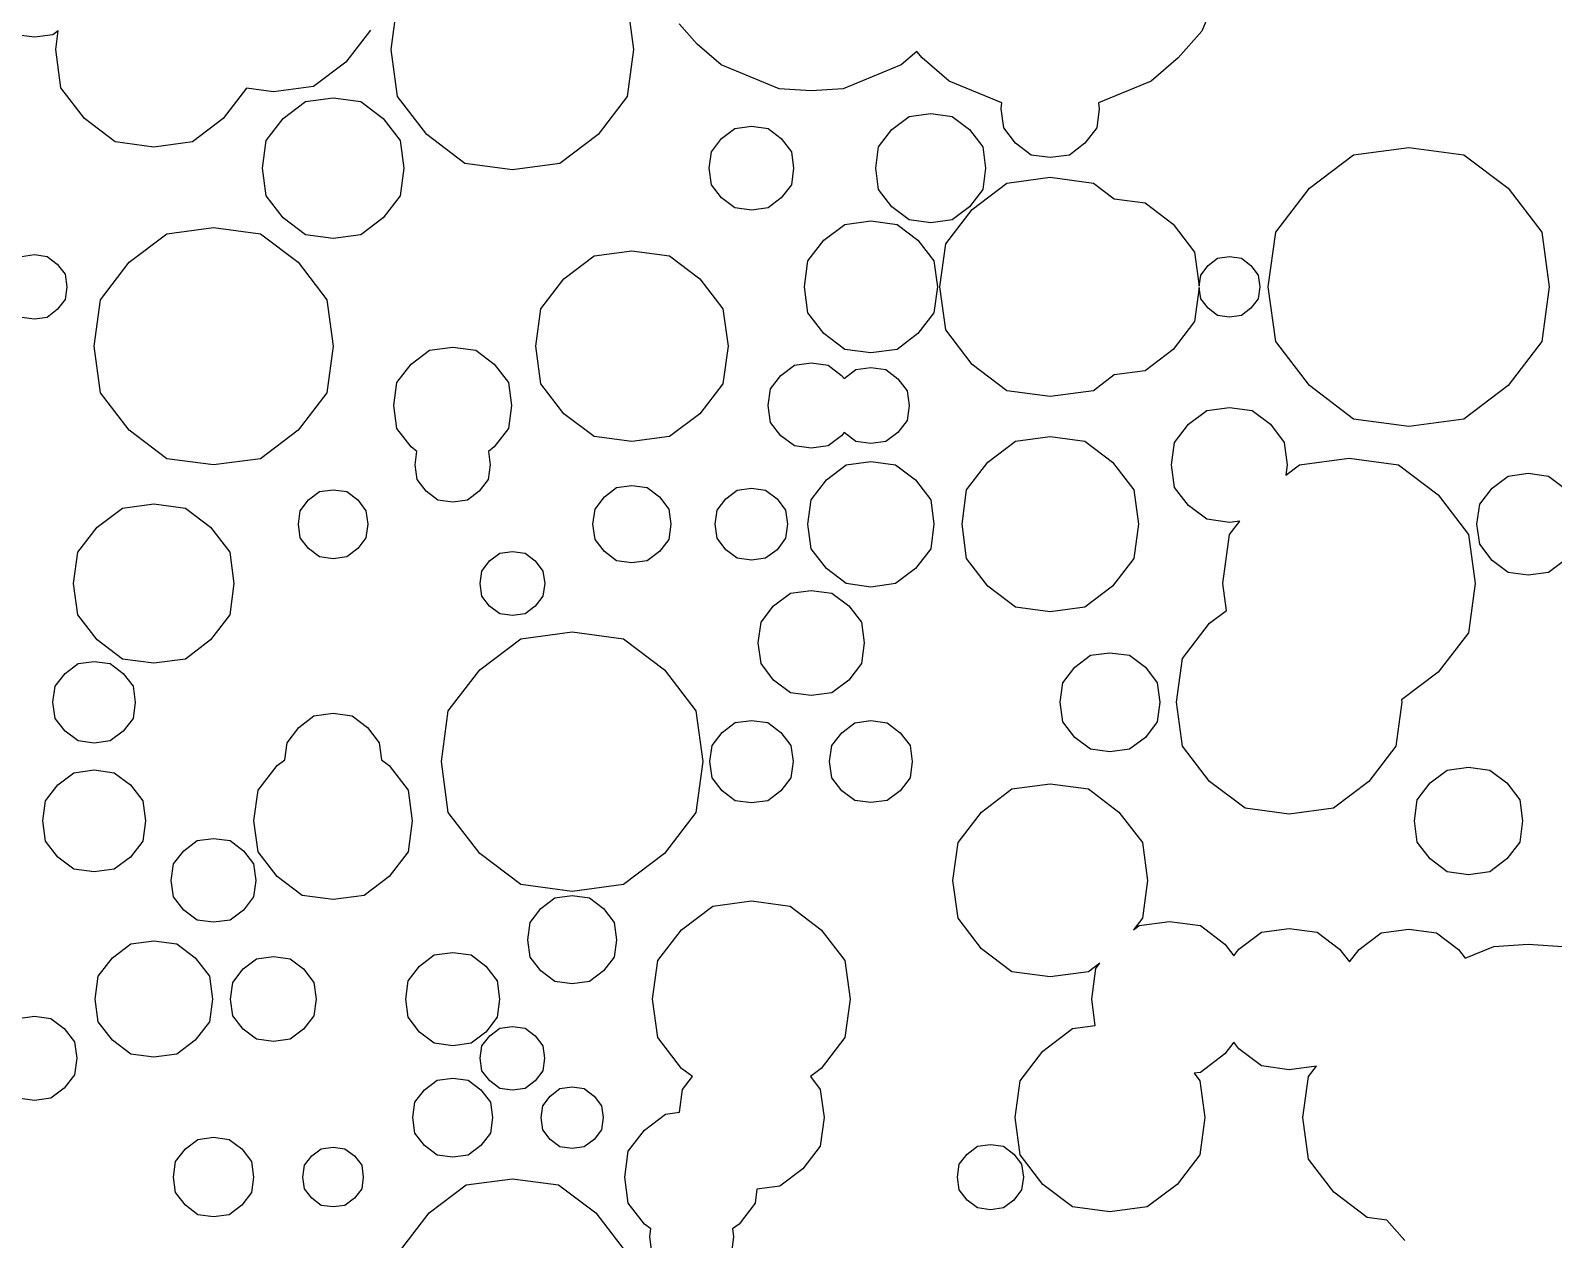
# Model space of a CAD drawing. Extents: x 58 to 158, y 90 to 190.
# Drawn here: x 81.25 to 101, y 126.07 to 141.76 of the extents above; entities that cross this region are included whole.
import ezdxf

# ---------------------------------------------------------------- set-up
doc = ezdxf.new("R2010")
doc.units = 0
doc.layers.get('0').update_dxf_attribs({"linetype": 'CONTINUOUS'})

msp = doc.modelspace()

# ---------------------------------------------------------------- linework, layer by layer
at = {"color": 30}
for p, q in [((96.7906, 142.59), (96.4406, 141.749)), ((89.8962, 141.58), (89.6648, 141.843)), ((96.4406, 141.749), (96.1348, 141.402)), ((90.2077, 141.31), (89.8962, 141.58)), ((92.7435, 141.485), (92.5421, 141.31)), ((92.8165, 141.402), (92.7435, 141.485)), ((90.9616, 141), (90.2077, 141.31)), ((92.5421, 141.31), (91.7885, 141)), ((93.1651, 141.097), (92.8165, 141.402)), ((96.1348, 141.402), (95.7848, 141.097)), ((93.8498, 140.816), (93.1651, 141.097)), ((95.7848, 141.097), (95.1011, 140.816)), ((91.3751, 140.972), (90.9616, 141)), ((91.7885, 141), (91.3751, 140.972)), ((93.8389, 140.74), (93.8498, 140.816)), ((93.872, 140.492), (93.8389, 140.74)), ((95.1107, 140.74), (95.0778, 140.492)), ((95.1011, 140.816), (95.1107, 140.74)), ((94.0248, 140.294), (93.872, 140.492)), ((95.0778, 140.492), (94.9247, 140.294)), ((94.2262, 140.141), (94.0248, 140.294)), ((94.9247, 140.294), (94.7251, 140.141)), ((94.4757, 140.108), (94.2262, 140.141)), ((94.7251, 140.141), (94.4757, 140.108)), ((90.2684, 135.68), (90.4159, 135.792)), ((90.4159, 135.792), (90.6004, 135.817)), ((90.6004, 135.817), (90.7838, 135.792)), ((90.7838, 135.792), (90.9327, 135.68)), ((90.1305, 135.35), (90.1555, 135.533)), ((90.1555, 135.533), (90.2684, 135.68)), ((90.9327, 135.68), (91.0442, 135.533)), ((91.0442, 135.533), (91.0689, 135.35)), ((90.1555, 135.168), (90.1305, 135.35)), ((91.0689, 135.35), (91.0442, 135.168)), ((90.2684, 135.02), (90.1555, 135.168)), ((91.0442, 135.168), (90.9327, 135.02)), ((90.4159, 134.909), (90.2684, 135.02)), ((90.9327, 135.02), (90.7838, 134.909)), ((90.6004, 134.884), (90.4159, 134.909)), ((90.7838, 134.909), (90.6004, 134.884)), ((84.7288, 132.713), (84.927, 132.865)), ((84.927, 132.865), (85.175, 132.898)), ((85.175, 132.898), (85.4234, 132.865)), ((85.4234, 132.865), (85.6216, 132.713)), ((84.5771, 132.516), (84.7288, 132.713)), ((85.6216, 132.713), (85.7733, 132.516)), ((84.5467, 132.294), (84.5771, 132.516)), ((85.7733, 132.516), (85.8037, 132.294)), ((84.2038, 131.9), (84.4504, 132.221)), ((84.4504, 132.221), (84.5467, 132.294)), ((85.8037, 132.294), (85.9, 132.221)), ((85.9, 132.221), (86.1466, 131.9)), ((84.1484, 131.501), (84.2038, 131.9)), ((86.1466, 131.9), (86.2005, 131.501)), ((84.2038, 131.1), (84.1484, 131.501)), ((86.2005, 131.501), (86.1466, 131.1)), ((84.4504, 130.78), (84.2038, 131.1)), ((86.1466, 131.1), (85.9, 130.78)), ((84.7729, 130.535), (84.4504, 130.78)), ((85.9, 130.78), (85.5775, 130.535)), ((85.175, 130.481), (84.7729, 130.535)), ((85.5775, 130.535), (85.175, 130.481)), ((89.6938, 130.09), (90.0977, 130.395)), ((90.0977, 130.395), (90.6004, 130.463)), ((90.6004, 130.463), (91.102, 130.395)), ((91.102, 130.395), (91.506, 130.09)), ((89.3865, 129.69), (89.6938, 130.09)), ((91.506, 130.09), (91.8132, 129.69)), ((84.008, 129.58), (84.1816, 129.712)), ((84.1816, 129.712), (84.4007, 129.742)), ((84.4007, 129.742), (84.6183, 129.712)), ((84.6183, 129.712), (84.7919, 129.58)), ((89.3191, 129.19), (89.3865, 129.69)), ((91.8132, 129.69), (91.8806, 129.19)), ((83.8454, 129.19), (83.8743, 129.406)), ((83.8743, 129.406), (84.008, 129.58)), ((84.7919, 129.58), (84.9256, 129.406)), ((84.9256, 129.406), (84.9545, 129.19)), ((83.8743, 128.973), (83.8454, 129.19)), ((84.9545, 129.19), (84.9256, 128.973)), ((89.3865, 128.691), (89.3191, 129.19)), ((91.8806, 129.19), (91.8132, 128.691)), ((84.008, 128.8), (83.8743, 128.973)), ((84.1816, 128.668), (84.008, 128.8)), ((84.7919, 128.8), (84.6183, 128.668)), ((84.9256, 128.973), (84.7919, 128.8)), ((84.4007, 128.639), (84.1816, 128.668)), ((84.6183, 128.668), (84.4007, 128.639)), ((89.6938, 128.29), (89.3865, 128.691)), ((91.8132, 128.691), (91.506, 128.29)), ((89.8356, 128.184), (89.6938, 128.29)), ((91.506, 128.29), (91.3652, 128.184)), ((89.6676, 127.721), (89.7075, 128.017)), ((89.7075, 128.017), (89.8356, 128.184)), ((91.3652, 128.184), (91.4936, 128.017)), ((91.4936, 128.017), (91.543, 127.651)), ((89.2115, 127.489), (89.4842, 127.697)), ((89.4842, 127.697), (89.6676, 127.721)), ((91.543, 127.651), (91.4936, 127.283)), ((89.0034, 127.218), (89.2115, 127.489)), ((88.9579, 126.88), (89.0034, 127.218)), ((91.4936, 127.283), (91.2661, 126.988)), ((89.0034, 126.542), (88.9579, 126.88)), ((91.2661, 126.988), (90.9697, 126.763)), ((90.672, 126.723), (90.6473, 126.542)), ((90.9697, 126.763), (90.672, 126.723)), ((89.2115, 126.271), (89.0034, 126.542)), ((90.6473, 126.542), (90.4392, 126.271)), ((89.2955, 126.208), (89.2115, 126.271)), ((90.4392, 126.271), (90.3552, 126.208)), ((89.2817, 126.11), (89.2955, 126.208)), ((89.3106, 125.899), (89.2817, 126.11)), ((90.3676, 126.11), (90.34, 125.899)), ((90.3552, 126.208), (90.3676, 126.11))]:
    msp.add_line(p, q, dxfattribs=at)
at = {"color": 132}
for p, q in [((85.9289, 141.511), (86.0118, 142.123)), ((88.9882, 142.123), (89.0707, 141.511)), ((86.0118, 140.898), (85.9289, 141.511)), ((89.0707, 141.511), (88.9882, 140.898)), ((86.3893, 140.406), (86.0118, 140.898)), ((88.9882, 140.898), (88.6107, 140.406)), ((86.8839, 140.031), (86.3893, 140.406)), ((88.6107, 140.406), (88.1172, 140.031)), ((87.4998, 139.949), (86.8839, 140.031)), ((88.1172, 140.031), (87.4998, 139.949)), ((100.205, 135.817), (100.414, 135.976)), ((100.414, 135.976), (100.675, 136.011)), ((100.675, 136.011), (100.936, 135.976)), ((100.936, 135.976), (101.145, 135.817)), ((100.046, 135.61), (100.205, 135.817)), ((100.01, 135.35), (100.046, 135.61)), ((100.046, 135.091), (100.01, 135.35)), ((100.205, 134.882), (100.046, 135.091)), ((100.414, 134.724), (100.205, 134.882)), ((100.675, 134.689), (100.414, 134.724)), ((100.936, 134.724), (100.675, 134.689)), ((101.145, 134.882), (100.936, 134.724)), ((99.4033, 131.994), (99.6252, 132.161)), ((99.6252, 132.161), (99.8996, 132.198)), ((99.8996, 132.198), (100.175, 132.161)), ((100.175, 132.161), (100.397, 131.994)), ((99.2353, 131.773), (99.4033, 131.994)), ((100.397, 131.994), (100.565, 131.773)), ((99.1979, 131.501), (99.2353, 131.773)), ((100.565, 131.773), (100.602, 131.501)), ((99.2353, 131.226), (99.1979, 131.501)), ((100.602, 131.501), (100.565, 131.226)), ((99.4033, 131.007), (99.2353, 131.226)), ((100.565, 131.226), (100.397, 131.007)), ((99.6252, 130.839), (99.4033, 131.007)), ((100.397, 131.007), (100.175, 130.839)), ((99.8996, 130.802), (99.6252, 130.839)), ((100.175, 130.839), (99.8996, 130.802)), ((86.2362, 127.852), (86.3604, 128.013)), ((86.3604, 128.013), (86.523, 128.136)), ((86.523, 128.136), (86.7255, 128.163)), ((86.7255, 128.163), (86.928, 128.136)), ((86.928, 128.136), (87.0906, 128.013)), ((87.0906, 128.013), (87.2148, 127.852)), ((86.2087, 127.651), (86.2362, 127.852)), ((87.2148, 127.852), (87.2409, 127.651)), ((86.2362, 127.449), (86.2087, 127.651)), ((87.2409, 127.651), (87.2148, 127.449)), ((86.3604, 127.288), (86.2362, 127.449)), ((87.2148, 127.449), (87.0906, 127.288)), ((86.523, 127.164), (86.3604, 127.288)), ((87.0906, 127.288), (86.928, 127.164)), ((86.7255, 127.138), (86.523, 127.164)), ((86.928, 127.164), (86.7255, 127.138))]:
    msp.add_line(p, q, dxfattribs=at)
at = {"color": 142}
for p, q in [((81.3001, 141.669), (81.0588, 141.701)), ((81.5414, 141.701), (81.3001, 141.669)), ((81.6088, 141.752), (81.5414, 141.701)), ((81.577, 141.511), (81.6088, 141.752)), ((85.659, 141.762), (85.3391, 141.347)), ((81.6434, 141.013), (81.577, 141.511)), ((85.3391, 141.347), (84.9217, 141.03)), ((81.9492, 140.615), (81.6434, 141.013)), ((84.0507, 141.006), (83.7501, 140.615)), ((84.4007, 140.959), (84.0507, 141.006)), ((84.9217, 141.03), (84.4007, 140.959)), ((92.6454, 140.641), (92.9252, 140.678)), ((92.9252, 140.678), (93.2049, 140.641)), ((82.3503, 140.312), (81.9492, 140.615)), ((83.7501, 140.615), (83.3494, 140.312)), ((92.25, 140.249), (92.4207, 140.472)), ((92.4207, 140.472), (92.6454, 140.641)), ((93.2049, 140.641), (93.4297, 140.472)), ((93.4297, 140.472), (93.6004, 140.249)), ((82.8506, 140.244), (82.3503, 140.312)), ((83.3494, 140.312), (82.8506, 140.244)), ((92.2115, 139.97), (92.25, 140.249)), ((93.6004, 140.249), (93.6378, 139.97)), ((92.25, 139.692), (92.2115, 139.97)), ((93.6378, 139.97), (93.6004, 139.692)), ((92.4207, 139.469), (92.25, 139.692)), ((93.6004, 139.692), (93.4297, 139.469)), ((92.6454, 139.299), (92.4207, 139.469)), ((93.4297, 139.469), (93.2049, 139.299)), ((92.9252, 139.262), (92.6454, 139.299)), ((93.2049, 139.299), (92.9252, 139.262)), ((84.8568, 135.666), (84.9986, 135.774)), ((84.9986, 135.774), (85.175, 135.798)), ((85.175, 135.798), (85.3514, 135.774)), ((85.3514, 135.774), (85.4936, 135.666)), ((84.7245, 135.35), (84.7492, 135.526)), ((84.7492, 135.526), (84.8568, 135.666)), ((85.4936, 135.666), (85.6008, 135.526)), ((85.6008, 135.526), (85.6259, 135.35)), ((84.7492, 135.175), (84.7245, 135.35)), ((85.6259, 135.35), (85.6008, 135.175)), ((84.8568, 135.034), (84.7492, 135.175)), ((85.6008, 135.175), (85.4936, 135.034)), ((84.9986, 134.927), (84.8568, 135.034)), ((85.175, 134.903), (84.9986, 134.927)), ((85.3514, 134.927), (85.175, 134.903)), ((85.4936, 135.034), (85.3514, 134.927)), ((91.772, 132.646), (91.9399, 132.774)), ((91.9399, 132.774), (92.1508, 132.803)), ((92.1508, 132.803), (92.3604, 132.774)), ((92.3604, 132.774), (92.5283, 132.646)), ((91.6421, 132.479), (91.772, 132.646)), ((92.5283, 132.646), (92.6578, 132.479)), ((91.6146, 132.27), (91.6421, 132.479)), ((92.6578, 132.479), (92.6853, 132.27)), ((81.8141, 132.126), (82.0745, 132.162)), ((82.0745, 132.162), (82.3366, 132.126)), ((91.6421, 132.062), (91.6146, 132.27)), ((92.6853, 132.27), (92.6578, 132.062)), ((81.4447, 131.76), (81.6046, 131.968)), ((81.6046, 131.968), (81.8141, 132.126)), ((82.3366, 132.126), (82.5458, 131.968)), ((82.5458, 131.968), (82.7056, 131.76)), ((91.772, 131.893), (91.6421, 132.062)), ((92.6578, 132.062), (92.5283, 131.893)), ((81.4091, 131.501), (81.4447, 131.76)), ((82.7056, 131.76), (82.7416, 131.501)), ((91.9399, 131.765), (91.772, 131.893)), ((92.1508, 131.738), (91.9399, 131.765)), ((92.3604, 131.765), (92.1508, 131.738)), ((92.5283, 131.893), (92.3604, 131.765)), ((81.4447, 131.24), (81.4091, 131.501)), ((82.7416, 131.501), (82.7056, 131.24)), ((81.6046, 131.032), (81.4447, 131.24)), ((82.7056, 131.24), (82.5458, 131.032)), ((81.8141, 130.874), (81.6046, 131.032)), ((82.5458, 131.032), (82.3366, 130.874)), ((82.0745, 130.839), (81.8141, 130.874)), ((82.3366, 130.874), (82.0745, 130.839)), ((82.3129, 129.725), (82.5514, 129.905)), ((82.5514, 129.905), (82.8506, 129.945)), ((82.8506, 129.945), (83.148, 129.905)), ((83.148, 129.905), (83.3878, 129.725)), ((82.1298, 129.486), (82.3129, 129.725)), ((83.3878, 129.725), (83.5699, 129.486)), ((82.0896, 129.19), (82.1298, 129.486)), ((83.5699, 129.486), (83.6097, 129.19)), ((82.1298, 128.893), (82.0896, 129.19)), ((83.6097, 129.19), (83.5699, 128.893)), ((82.3129, 128.656), (82.1298, 128.893)), ((83.5699, 128.893), (83.3878, 128.656)), ((87.2063, 128.713), (87.3372, 128.812)), ((87.3372, 128.812), (87.4998, 128.834)), ((87.4998, 128.834), (87.6639, 128.812)), ((87.6639, 128.812), (87.7947, 128.713)), ((82.5514, 128.475), (82.3129, 128.656)), ((83.3878, 128.656), (83.148, 128.475)), ((87.1058, 128.582), (87.2063, 128.713)), ((87.7947, 128.713), (87.8939, 128.582)), ((82.8506, 128.434), (82.5514, 128.475)), ((83.148, 128.475), (82.8506, 128.434)), ((87.0839, 128.421), (87.1058, 128.582)), ((87.1058, 128.258), (87.0839, 128.421)), ((87.8939, 128.582), (87.9161, 128.421)), ((87.9161, 128.421), (87.8939, 128.258)), ((87.2063, 128.127), (87.1058, 128.258)), ((87.8939, 128.258), (87.7947, 128.127)), ((87.3372, 128.028), (87.2063, 128.127)), ((87.4998, 128.006), (87.3372, 128.028)), ((87.6639, 128.028), (87.4998, 128.006)), ((87.7947, 128.127), (87.6639, 128.028))]:
    msp.add_line(p, q, dxfattribs=at)
at = {"color": 242}
for p, q in [((84.8155, 140.833), (85.175, 140.881)), ((85.175, 140.881), (85.5349, 140.833)), ((84.5273, 140.614), (84.8155, 140.833)), ((85.5349, 140.833), (85.8227, 140.614)), ((84.3068, 140.327), (84.5273, 140.614)), ((85.8227, 140.614), (86.0432, 140.327)), ((84.2589, 139.97), (84.3068, 140.327)), ((86.0432, 140.327), (86.0915, 139.97)), ((84.3068, 139.613), (84.2589, 139.97)), ((86.0915, 139.97), (86.0432, 139.613)), ((84.5273, 139.326), (84.3068, 139.613)), ((86.0432, 139.613), (85.8227, 139.326)), ((84.8155, 139.107), (84.5273, 139.326)), ((85.8227, 139.326), (85.5349, 139.107)), ((85.175, 139.059), (84.8155, 139.107)), ((85.5349, 139.107), (85.175, 139.059)), ((93.9793, 131.918), (94.4757, 131.984)), ((94.4757, 131.984), (94.9702, 131.918)), ((93.5824, 131.616), (93.9793, 131.918)), ((94.9702, 131.918), (95.3671, 131.616)), ((93.2794, 131.222), (93.5824, 131.616)), ((95.3671, 131.616), (95.6702, 131.222)), ((93.2134, 130.73), (93.2794, 131.222)), ((95.6702, 131.222), (95.7379, 130.73)), ((93.2794, 130.238), (93.2134, 130.73)), ((95.7379, 130.73), (95.6702, 130.238)), ((93.5824, 129.843), (93.2794, 130.238)), ((95.6702, 130.238), (95.5559, 130.088)), ((95.6275, 130.143), (96.0244, 130.196)), ((96.0244, 130.196), (96.4226, 130.143)), ((95.5559, 130.088), (95.6275, 130.143)), ((96.4226, 130.143), (96.7412, 129.901)), ((96.9229, 129.839), (97.2136, 130.058)), ((97.2136, 130.058), (97.5748, 130.106)), ((97.5748, 130.106), (97.9371, 130.058)), ((97.9371, 130.058), (98.2278, 129.839)), ((98.48, 129.832), (98.7668, 130.05)), ((98.7668, 130.05), (99.1249, 130.098)), ((99.1249, 130.098), (99.4833, 130.05)), ((99.4833, 130.05), (99.7712, 129.832)), ((93.9793, 129.542), (93.5824, 129.843)), ((96.7412, 129.901), (96.8569, 129.752)), ((96.8569, 129.752), (96.9229, 129.839)), ((98.2278, 129.839), (98.3562, 129.671)), ((98.3562, 129.671), (98.48, 129.832)), ((99.7712, 129.832), (99.8569, 129.719)), ((99.8569, 129.719), (100.227, 129.872)), ((100.227, 129.872), (100.675, 129.901)), ((100.675, 129.901), (101.123, 129.872)), ((95.1205, 129.657), (94.9702, 129.542)), ((95.0129, 129.19), (95.0655, 129.585)), ((95.0655, 129.585), (95.1205, 129.657)), ((94.4757, 129.476), (93.9793, 129.542)), ((94.9702, 129.542), (94.4757, 129.476)), ((95.0584, 128.848), (95.0129, 129.19)), ((94.379, 128.514), (94.7663, 128.809)), ((94.7663, 128.809), (95.0584, 128.848)), ((96.8569, 128.629), (96.7412, 128.478)), ((96.9229, 128.542), (96.8569, 128.629)), ((94.0841, 128.13), (94.379, 128.514)), ((96.7412, 128.478), (96.4226, 128.238)), ((97.2136, 128.322), (96.9229, 128.542)), ((96.4226, 128.238), (96.3429, 128.227)), ((96.3429, 128.227), (96.4159, 128.13)), ((97.5748, 128.273), (97.2136, 128.322)), ((97.9276, 128.32), (97.5748, 128.273)), ((97.8242, 128.185), (97.9276, 128.32)), ((94.0195, 127.651), (94.0841, 128.13)), ((96.4159, 128.13), (96.4819, 127.651)), ((97.7512, 127.651), (97.8242, 128.185)), ((94.0841, 127.169), (94.0195, 127.651)), ((96.4819, 127.651), (96.4159, 127.169)), ((97.8242, 127.114), (97.7512, 127.651)), ((93.3979, 127.179), (93.533, 127.281)), ((93.533, 127.281), (93.6995, 127.304)), ((93.6995, 127.304), (93.8678, 127.281)), ((93.8678, 127.281), (94.0015, 127.179)), ((93.2737, 126.88), (93.296, 127.047)), ((93.296, 127.047), (93.3979, 127.179)), ((94.0015, 127.179), (94.1049, 127.047)), ((94.379, 126.785), (94.0841, 127.169)), ((94.1049, 127.047), (94.1268, 126.88)), ((96.4159, 127.169), (96.121, 126.785)), ((98.1534, 126.684), (97.8242, 127.114)), ((86.9005, 126.778), (87.4998, 126.858)), ((87.4998, 126.858), (88.0992, 126.778)), ((93.296, 126.714), (93.2737, 126.88)), ((94.1268, 126.88), (94.1049, 126.714)), ((86.4196, 126.414), (86.9005, 126.778)), ((88.0992, 126.778), (88.5804, 126.414)), ((93.3979, 126.581), (93.296, 126.714)), ((94.1049, 126.714), (94.0015, 126.581)), ((94.7663, 126.492), (94.379, 126.785)), ((96.121, 126.785), (95.7337, 126.492)), ((98.5862, 126.357), (98.1534, 126.684)), ((93.533, 126.479), (93.3979, 126.581)), ((93.6995, 126.456), (93.533, 126.479)), ((93.8678, 126.479), (93.6995, 126.456)), ((94.0015, 126.581), (93.8678, 126.479)), ((95.25, 126.427), (94.7663, 126.492)), ((95.7337, 126.492), (95.25, 126.427)), ((86.0531, 125.936), (86.4196, 126.414)), ((88.5804, 126.414), (88.9483, 125.936)), ((98.8399, 126.323), (98.5862, 126.357)), ((99.0727, 126.059), (98.8399, 126.323))]:
    msp.add_line(p, q, dxfattribs=at)
at = {"color": 183}
for p, q in [((90.2134, 140.354), (90.3855, 140.486)), ((90.3855, 140.486), (90.6004, 140.515)), ((90.6004, 140.515), (90.8156, 140.486)), ((90.8156, 140.486), (90.9877, 140.354)), ((90.0811, 140.184), (90.2134, 140.354)), ((90.9877, 140.354), (91.1186, 140.184)), ((90.0522, 139.97), (90.0811, 140.184)), ((91.1186, 140.184), (91.1475, 139.97)), ((90.0811, 139.756), (90.0522, 139.97)), ((91.1475, 139.97), (91.1186, 139.756)), ((90.2134, 139.586), (90.0811, 139.756)), ((91.1186, 139.756), (90.9877, 139.586)), ((90.3855, 139.455), (90.2134, 139.586)), ((90.9877, 139.586), (90.8156, 139.455)), ((90.6004, 139.426), (90.3855, 139.455)), ((90.8156, 139.455), (90.6004, 139.426)), ((91.8118, 139.241), (92.1508, 139.287)), ((92.1508, 139.287), (92.4885, 139.241)), ((91.5402, 139.036), (91.8118, 139.241)), ((92.4885, 139.241), (92.7597, 139.036)), ((91.3335, 138.766), (91.5402, 139.036)), ((92.7597, 139.036), (92.9665, 138.766)), ((91.2883, 138.429), (91.3335, 138.766)), ((92.9665, 138.766), (93.012, 138.429)), ((91.3335, 138.095), (91.2883, 138.429)), ((93.012, 138.429), (92.9665, 138.095)), ((91.5402, 137.825), (91.3335, 138.095)), ((92.9665, 138.095), (92.7597, 137.825)), ((91.8118, 137.619), (91.5402, 137.825)), ((92.7597, 137.825), (92.4885, 137.619)), ((92.1508, 137.574), (91.8118, 137.619)), ((92.4885, 137.619), (92.1508, 137.574)), ((88.5719, 135.547), (88.6933, 135.705)), ((88.6933, 135.705), (88.8517, 135.825)), ((88.8517, 135.825), (89.0503, 135.853)), ((89.0503, 135.853), (89.2485, 135.825)), ((89.2485, 135.825), (89.4073, 135.705)), ((89.4073, 135.705), (89.5283, 135.547)), ((88.5444, 135.35), (88.5719, 135.547)), ((89.5283, 135.547), (89.5558, 135.35)), ((88.5719, 135.152), (88.5444, 135.35)), ((89.5558, 135.35), (89.5283, 135.152)), ((88.6933, 134.995), (88.5719, 135.152)), ((89.5283, 135.152), (89.4073, 134.995)), ((88.8517, 134.874), (88.6933, 134.995)), ((89.4073, 134.995), (89.2485, 134.874)), ((89.0503, 134.848), (88.8517, 134.874)), ((89.2485, 134.874), (89.0503, 134.848))]:
    msp.add_line(p, q, dxfattribs=at)
at = {"color": 213}
for p, q in [((97.8366, 139.71), (98.4098, 140.145)), ((98.4098, 140.145), (99.1249, 140.24)), ((99.1249, 140.24), (99.8403, 140.145)), ((99.8403, 140.145), (100.414, 139.71)), ((97.3998, 139.14), (97.8366, 139.71)), ((100.414, 139.71), (100.85, 139.14)), ((97.3032, 138.429), (97.3998, 139.14)), ((100.85, 139.14), (100.947, 138.429)), ((88.561, 138.833), (89.0503, 138.899)), ((89.0503, 138.899), (89.5396, 138.833)), ((81.1347, 138.826), (81.3001, 138.848)), ((81.3001, 138.848), (81.4656, 138.826)), ((81.4656, 138.826), (81.5979, 138.726)), ((81.5979, 138.726), (81.6984, 138.595)), ((88.1683, 138.535), (88.561, 138.833)), ((89.5396, 138.833), (89.9322, 138.535)), ((81.6984, 138.595), (81.7203, 138.429)), ((87.8692, 138.146), (88.1683, 138.535)), ((89.9322, 138.535), (90.231, 138.146)), ((81.7203, 138.429), (81.6984, 138.266)), ((97.3998, 137.72), (97.3032, 138.429)), ((100.947, 138.429), (100.85, 137.72)), ((81.5979, 138.135), (81.4656, 138.034)), ((81.6984, 138.266), (81.5979, 138.135)), ((87.8032, 137.661), (87.8692, 138.146)), ((90.231, 138.146), (90.2974, 137.661)), ((81.3001, 138.012), (81.1347, 138.034)), ((81.4656, 138.034), (81.3001, 138.012)), ((97.8366, 137.15), (97.3998, 137.72)), ((100.85, 137.72), (100.414, 137.15)), ((87.8692, 137.174), (87.8032, 137.661)), ((90.2974, 137.661), (90.231, 137.174)), ((88.1683, 136.784), (87.8692, 137.174)), ((90.231, 137.174), (89.9322, 136.784)), ((98.4098, 136.715), (97.8366, 137.15)), ((100.414, 137.15), (99.8403, 136.715)), ((88.561, 136.487), (88.1683, 136.784)), ((89.9322, 136.784), (89.5396, 136.487)), ((99.1249, 136.62), (98.4098, 136.715)), ((99.8403, 136.715), (99.1249, 136.62)), ((89.0503, 136.422), (88.561, 136.487)), ((89.5396, 136.487), (89.0503, 136.422)), ((81.6984, 133.415), (81.8667, 133.542)), ((81.8667, 133.542), (82.0745, 133.57)), ((82.0745, 133.57), (82.284, 133.542)), ((82.284, 133.542), (82.4523, 133.415)), ((81.5703, 133.248), (81.6984, 133.415)), ((82.4523, 133.415), (82.5803, 133.248)), ((81.5414, 133.04), (81.5703, 133.248)), ((82.5803, 133.248), (82.6079, 133.04)), ((81.5703, 132.832), (81.5414, 133.04)), ((82.6079, 133.04), (82.5803, 132.832)), ((81.6984, 132.665), (81.5703, 132.832)), ((82.5803, 132.832), (82.4523, 132.665)), ((81.8667, 132.538), (81.6984, 132.665)), ((82.4523, 132.665), (82.284, 132.538)), ((82.0745, 132.511), (81.8667, 132.538)), ((82.284, 132.538), (82.0745, 132.511))]:
    msp.add_line(p, q, dxfattribs=at)
at = {"color": 102}
for p, q in [((93.9133, 139.777), (94.4757, 139.853)), ((94.4757, 139.853), (95.0366, 139.777)), ((93.4628, 139.435), (93.9133, 139.777)), ((95.0366, 139.777), (95.3064, 139.573)), ((95.3064, 139.573), (95.7047, 139.519)), ((95.7047, 139.519), (96.0684, 139.244)), ((93.1196, 138.987), (93.4628, 139.435)), ((96.0684, 139.244), (96.3468, 138.882)), ((93.0437, 138.429), (93.1196, 138.987)), ((96.3468, 138.882), (96.4075, 138.438)), ((96.4269, 138.584), (96.5218, 138.707)), ((96.5218, 138.707), (96.6459, 138.801)), ((96.6459, 138.801), (96.8005, 138.822)), ((96.8005, 138.822), (96.9546, 138.801)), ((96.9546, 138.801), (97.0788, 138.707)), ((97.0788, 138.707), (97.1737, 138.584)), ((96.4075, 138.438), (96.4269, 138.584)), ((97.1737, 138.584), (97.1945, 138.429)), ((93.1196, 137.871), (93.0437, 138.429)), ((96.4075, 138.423), (96.3468, 137.979)), ((96.4269, 138.277), (96.4075, 138.423)), ((96.5218, 138.154), (96.4269, 138.277)), ((97.1737, 138.277), (97.0788, 138.154)), ((97.1945, 138.429), (97.1737, 138.277)), ((96.6459, 138.059), (96.5218, 138.154)), ((97.0788, 138.154), (96.9546, 138.059)), ((96.3468, 137.979), (96.0684, 137.616)), ((96.8005, 138.038), (96.6459, 138.059)), ((96.9546, 138.059), (96.8005, 138.038)), ((93.4628, 137.425), (93.1196, 137.871)), ((96.0684, 137.616), (95.7047, 137.341)), ((90.9807, 137.282), (91.1571, 137.414)), ((91.1571, 137.414), (91.3751, 137.443)), ((91.3751, 137.443), (91.5942, 137.414)), ((91.5942, 137.414), (91.7691, 137.282)), ((91.8009, 137.24), (91.9551, 137.357)), ((91.9551, 137.357), (92.1508, 137.384)), ((92.1508, 137.384), (92.3452, 137.357)), ((92.3452, 137.357), (92.5008, 137.239)), ((93.9133, 137.083), (93.4628, 137.425)), ((95.3064, 137.287), (95.0366, 137.083)), ((95.7047, 137.341), (95.3064, 137.287)), ((90.8184, 136.89), (90.8473, 137.106)), ((90.8473, 137.106), (90.9807, 137.282)), ((91.7691, 137.282), (91.8009, 137.24)), ((92.5008, 137.239), (92.6207, 137.083)), ((90.8473, 136.672), (90.8184, 136.89)), ((92.6207, 137.083), (92.6469, 136.89)), ((92.6469, 136.89), (92.6207, 136.696)), ((94.4757, 137.007), (93.9133, 137.083)), ((95.0366, 137.083), (94.4757, 137.007)), ((92.6207, 136.696), (92.5008, 136.542)), ((96.2699, 136.648), (96.5055, 136.827)), ((96.5055, 136.827), (96.8005, 136.865)), ((96.8005, 136.865), (97.095, 136.827)), ((97.095, 136.827), (97.3307, 136.648)), ((90.9807, 136.499), (90.8473, 136.672)), ((91.1571, 136.367), (90.9807, 136.499)), ((91.7691, 136.499), (91.5942, 136.367)), ((91.8009, 136.54), (91.7691, 136.499)), ((91.9551, 136.423), (91.8009, 136.54)), ((92.5008, 136.542), (92.3452, 136.423)), ((96.0893, 136.412), (96.2699, 136.648)), ((97.3307, 136.648), (97.5113, 136.412)), ((91.3751, 136.338), (91.1571, 136.367)), ((91.5942, 136.367), (91.3751, 136.338)), ((92.1508, 136.397), (91.9551, 136.423)), ((92.3452, 136.423), (92.1508, 136.397)), ((96.0494, 136.12), (96.0893, 136.412)), ((97.5113, 136.412), (97.5501, 136.12)), ((96.0893, 135.828), (96.0494, 136.12)), ((97.5321, 135.988), (97.7085, 136.121)), ((97.5501, 136.12), (97.5321, 135.988)), ((97.7085, 136.121), (98.3506, 136.207)), ((98.3506, 136.207), (98.9926, 136.121)), ((98.9926, 136.121), (99.508, 135.73)), ((96.2699, 135.593), (96.0893, 135.828)), ((99.508, 135.73), (99.901, 135.219)), ((96.5055, 135.414), (96.2699, 135.593)), ((96.8005, 135.374), (96.5055, 135.414)), ((96.799, 135.219), (96.9327, 135.392)), ((96.9327, 135.392), (96.8005, 135.374)), ((96.7133, 134.58), (96.799, 135.219)), ((99.901, 135.219), (99.9878, 134.58)), ((87.2035, 134.874), (87.3358, 134.975)), ((87.3358, 134.975), (87.4998, 134.995)), ((87.4998, 134.995), (87.6639, 134.975)), ((87.6639, 134.975), (87.7962, 134.874)), ((87.0811, 134.58), (87.103, 134.743)), ((87.103, 134.743), (87.2035, 134.874)), ((87.7962, 134.874), (87.8967, 134.743)), ((87.8967, 134.743), (87.9189, 134.58)), ((87.103, 134.416), (87.0811, 134.58)), ((87.9189, 134.58), (87.8967, 134.416)), ((96.7602, 134.232), (96.7133, 134.58)), ((99.9878, 134.58), (99.901, 133.943)), ((87.2035, 134.286), (87.103, 134.416)), ((87.8967, 134.416), (87.7962, 134.286)), ((87.3358, 134.186), (87.2035, 134.286)), ((87.4998, 134.165), (87.3358, 134.186)), ((87.6639, 134.186), (87.4998, 134.165)), ((87.7962, 134.286), (87.6639, 134.186)), ((96.5426, 134.066), (96.7602, 134.232)), ((96.1912, 133.609), (96.5426, 134.066)), ((99.901, 133.943), (99.508, 133.43)), ((96.114, 133.04), (96.1912, 133.609)), ((99.508, 133.43), (99.0328, 133.07)), ((96.1912, 132.471), (96.114, 133.04)), ((99.0367, 133.04), (98.9598, 132.471)), ((99.0328, 133.07), (99.0367, 133.04)), ((96.5426, 132.013), (96.1912, 132.471)), ((98.9598, 132.471), (98.6084, 132.013)), ((97.0015, 131.665), (96.5426, 132.013)), ((98.6084, 132.013), (98.1481, 131.665)), ((97.5748, 131.589), (97.0015, 131.665)), ((98.1481, 131.665), (97.5748, 131.589)), ((87.8678, 130.364), (88.0498, 130.502)), ((88.0498, 130.502), (88.2756, 130.532)), ((88.2756, 130.532), (88.5003, 130.502)), ((88.5003, 130.502), (88.6823, 130.364)), ((87.6999, 129.96), (87.7302, 130.185)), ((87.7302, 130.185), (87.8678, 130.364)), ((88.6823, 130.364), (88.8199, 130.185)), ((88.8199, 130.185), (88.8503, 129.96)), ((87.7302, 129.735), (87.6999, 129.96)), ((88.8503, 129.96), (88.8199, 129.735)), ((87.8678, 129.556), (87.7302, 129.735)), ((88.8199, 129.735), (88.6823, 129.556)), ((88.0498, 129.418), (87.8678, 129.556)), ((88.2756, 129.388), (88.0498, 129.418)), ((88.5003, 129.418), (88.2756, 129.388)), ((88.6823, 129.556), (88.5003, 129.418)), ((87.9919, 127.932), (88.1172, 128.028)), ((88.1172, 128.028), (88.2756, 128.049)), ((88.2756, 128.049), (88.4329, 128.028)), ((88.4329, 128.028), (88.5596, 127.932)), ((87.8734, 127.651), (87.8953, 127.806)), ((87.8953, 127.806), (87.9919, 127.932)), ((88.5596, 127.932), (88.6562, 127.806)), ((88.6562, 127.806), (88.6767, 127.651)), ((87.8953, 127.493), (87.8734, 127.651)), ((88.6767, 127.651), (88.6562, 127.493)), ((87.9919, 127.368), (87.8953, 127.493)), ((88.6562, 127.493), (88.5596, 127.368)), ((83.1328, 127.083), (83.2584, 127.245)), ((83.2584, 127.245), (83.421, 127.369)), ((83.421, 127.369), (83.6249, 127.397)), ((83.6249, 127.397), (83.8288, 127.369)), ((83.8288, 127.369), (83.9929, 127.245)), ((83.9929, 127.245), (84.1167, 127.083)), ((84.8981, 127.156), (85.0209, 127.248)), ((85.0209, 127.248), (85.175, 127.269)), ((85.175, 127.269), (85.3281, 127.248)), ((85.3281, 127.248), (85.4523, 127.156)), ((88.1172, 127.273), (87.9919, 127.368)), ((88.2756, 127.251), (88.1172, 127.273)), ((88.4329, 127.273), (88.2756, 127.251)), ((88.5596, 127.368), (88.4329, 127.273)), ((83.1053, 126.88), (83.1328, 127.083)), ((84.1167, 127.083), (84.1446, 126.88)), ((84.7838, 126.88), (84.8046, 127.033)), ((84.8046, 127.033), (84.8981, 127.156)), ((85.4523, 127.156), (85.5458, 127.033)), ((85.5458, 127.033), (85.5666, 126.88)), ((83.1328, 126.678), (83.1053, 126.88)), ((84.1446, 126.88), (84.1167, 126.678)), ((84.8046, 126.727), (84.7838, 126.88)), ((85.5666, 126.88), (85.5458, 126.727)), ((83.2584, 126.515), (83.1328, 126.678)), ((84.1167, 126.678), (83.9929, 126.515)), ((84.8981, 126.605), (84.8046, 126.727)), ((85.5458, 126.727), (85.4523, 126.605)), ((83.421, 126.391), (83.2584, 126.515)), ((83.9929, 126.515), (83.8288, 126.391)), ((85.0209, 126.512), (84.8981, 126.605)), ((85.175, 126.492), (85.0209, 126.512)), ((85.3281, 126.512), (85.175, 126.492)), ((85.4523, 126.605), (85.3281, 126.512)), ((83.6249, 126.363), (83.421, 126.391)), ((83.8288, 126.391), (83.6249, 126.363))]:
    msp.add_line(p, q, dxfattribs=at)
at = {"color": 15}
for p, q in [((82.5292, 138.749), (83.0171, 139.119)), ((83.0171, 139.119), (83.6249, 139.2)), ((83.6249, 139.2), (84.2338, 139.119)), ((84.2338, 139.119), (84.7217, 138.749)), ((82.1574, 138.264), (82.5292, 138.749)), ((84.7217, 138.749), (85.0939, 138.264)), ((82.0745, 137.661), (82.1574, 138.264)), ((85.0939, 138.264), (85.175, 137.661)), ((82.1574, 137.056), (82.0745, 137.661)), ((85.175, 137.661), (85.0939, 137.056)), ((82.5292, 136.571), (82.1574, 137.056)), ((85.0939, 137.056), (84.7217, 136.571)), ((83.0171, 136.201), (82.5292, 136.571)), ((84.7217, 136.571), (84.2338, 136.201)), ((83.6249, 136.12), (83.0171, 136.201)), ((84.2338, 136.201), (83.6249, 136.12)), ((94.7924, 133.496), (94.9964, 133.651)), ((94.9964, 133.651), (95.25, 133.683)), ((95.25, 133.683), (95.5051, 133.651)), ((95.5051, 133.651), (95.709, 133.496)), ((94.6369, 133.292), (94.7924, 133.496)), ((95.709, 133.496), (95.8645, 133.292)), ((94.6023, 133.04), (94.6369, 133.292)), ((95.8645, 133.292), (95.8977, 133.04)), ((94.6369, 132.788), (94.6023, 133.04)), ((95.8977, 133.04), (95.8645, 132.788)), ((90.2187, 132.649), (90.3884, 132.778)), ((90.3884, 132.778), (90.6004, 132.806)), ((90.6004, 132.806), (90.8114, 132.778)), ((90.8114, 132.778), (90.9807, 132.649)), ((94.7924, 132.585), (94.6369, 132.788)), ((95.8645, 132.788), (95.709, 132.585)), ((90.0892, 132.48), (90.2187, 132.649)), ((90.9807, 132.649), (91.1119, 132.48)), ((94.9964, 132.43), (94.7924, 132.585)), ((95.709, 132.585), (95.5051, 132.43)), ((90.0603, 132.27), (90.0892, 132.48)), ((91.1119, 132.48), (91.1394, 132.27)), ((95.25, 132.396), (94.9964, 132.43)), ((95.5051, 132.43), (95.25, 132.396)), ((90.0892, 132.06), (90.0603, 132.27)), ((91.1394, 132.27), (91.1119, 132.06)), ((90.2187, 131.891), (90.0892, 132.06)), ((91.1119, 132.06), (90.9807, 131.891)), ((90.3884, 131.763), (90.2187, 131.891)), ((90.6004, 131.734), (90.3884, 131.763)), ((90.8114, 131.763), (90.6004, 131.734)), ((90.9807, 131.891), (90.8114, 131.763)), ((83.2376, 131.115), (83.4101, 131.246)), ((83.4101, 131.246), (83.6249, 131.275)), ((83.6249, 131.275), (83.8398, 131.246)), ((83.8398, 131.246), (84.0133, 131.115)), ((83.1053, 130.944), (83.2376, 131.115)), ((84.0133, 131.115), (84.1446, 130.944)), ((83.0763, 130.73), (83.1053, 130.944)), ((84.1446, 130.944), (84.1735, 130.73)), ((83.1053, 130.517), (83.0763, 130.73)), ((84.1735, 130.73), (84.1446, 130.517)), ((83.2376, 130.344), (83.1053, 130.517)), ((84.1446, 130.517), (84.0133, 130.344)), ((83.4101, 130.213), (83.2376, 130.344)), ((83.6249, 130.186), (83.4101, 130.213)), ((83.8398, 130.213), (83.6249, 130.186)), ((84.0133, 130.344), (83.8398, 130.213)), ((86.4856, 129.763), (86.7255, 129.795)), ((86.7255, 129.795), (86.964, 129.763)), ((86.148, 129.427), (86.294, 129.618)), ((86.294, 129.618), (86.4856, 129.763)), ((86.964, 129.763), (87.1555, 129.618)), ((87.1555, 129.618), (87.3016, 129.427)), ((86.1162, 129.19), (86.148, 129.427)), ((87.3016, 129.427), (87.3333, 129.19)), ((86.148, 128.953), (86.1162, 129.19)), ((87.3333, 129.19), (87.3016, 128.953)), ((86.294, 128.762), (86.148, 128.953)), ((87.3016, 128.953), (87.1555, 128.762)), ((86.4856, 128.618), (86.294, 128.762)), ((86.7255, 128.585), (86.4856, 128.618)), ((86.964, 128.618), (86.7255, 128.585)), ((87.1555, 128.762), (86.964, 128.618))]:
    msp.add_line(p, q, dxfattribs=at)
at = {"color": 9}
for p, q in [((86.1854, 137.426), (86.4249, 137.608)), ((86.4249, 137.608), (86.7255, 137.648)), ((86.7255, 137.648), (87.0246, 137.608)), ((87.0246, 137.608), (87.2642, 137.426)), ((86.0019, 137.188), (86.1854, 137.426)), ((87.2642, 137.426), (87.4476, 137.188)), ((85.9621, 136.89), (86.0019, 137.188)), ((87.4476, 137.188), (87.4889, 136.89)), ((86.0019, 136.592), (85.9621, 136.89)), ((87.4889, 136.89), (87.4476, 136.592)), ((86.1854, 136.354), (86.0019, 136.592)), ((87.4476, 136.592), (87.2642, 136.354)), ((86.2612, 136.296), (86.1854, 136.354)), ((87.2642, 136.354), (87.1883, 136.296)), ((93.6667, 136.154), (94.0262, 136.427)), ((94.0262, 136.427), (94.4757, 136.487)), ((94.4757, 136.487), (94.9233, 136.427)), ((94.9233, 136.427), (95.2846, 136.154)), ((86.2376, 136.12), (86.2612, 136.296)), ((86.2637, 135.93), (86.2376, 136.12)), ((87.212, 136.12), (87.1873, 135.93)), ((87.1883, 136.296), (87.212, 136.12)), ((93.3909, 135.796), (93.6667, 136.154)), ((95.2846, 136.154), (95.5587, 135.796)), ((86.3808, 135.778), (86.2637, 135.93)), ((87.1873, 135.93), (87.0701, 135.778)), ((86.5339, 135.661), (86.3808, 135.778)), ((87.0701, 135.778), (86.917, 135.661)), ((93.3319, 135.35), (93.3909, 135.796)), ((95.5587, 135.796), (95.6194, 135.35)), ((86.7255, 135.636), (86.5339, 135.661)), ((86.917, 135.661), (86.7255, 135.636)), ((93.3909, 134.904), (93.3319, 135.35)), ((95.6194, 135.35), (95.5587, 134.904)), ((93.6667, 134.546), (93.3909, 134.904)), ((95.5587, 134.904), (95.2846, 134.546)), ((94.0262, 134.273), (93.6667, 134.546)), ((95.2846, 134.546), (94.9233, 134.273)), ((90.8886, 134.293), (91.1049, 134.457)), ((91.1049, 134.457), (91.3751, 134.492)), ((91.3751, 134.492), (91.645, 134.457)), ((91.645, 134.457), (91.8616, 134.293)), ((90.7246, 134.078), (90.8886, 134.293)), ((91.8616, 134.293), (92.0267, 134.078)), ((94.4757, 134.214), (94.0262, 134.273)), ((94.9233, 134.273), (94.4757, 134.214)), ((87.6102, 133.865), (88.2756, 133.955)), ((88.2756, 133.955), (88.9399, 133.865)), ((90.6872, 133.81), (90.7246, 134.078)), ((92.0267, 134.078), (92.0627, 133.81)), ((87.0768, 133.461), (87.6102, 133.865)), ((88.9399, 133.865), (89.4747, 133.461)), ((90.7246, 133.542), (90.6872, 133.81)), ((92.0627, 133.81), (92.0267, 133.542)), ((90.8886, 133.328), (90.7246, 133.542)), ((92.0267, 133.542), (91.8616, 133.328)), ((86.669, 132.931), (87.0768, 133.461)), ((89.4747, 133.461), (89.8811, 132.931)), ((91.1049, 133.164), (90.8886, 133.328)), ((91.3751, 133.127), (91.1049, 133.164)), ((91.645, 133.164), (91.3751, 133.127)), ((91.8616, 133.328), (91.645, 133.164)), ((86.5794, 132.27), (86.669, 132.931)), ((89.8811, 132.931), (89.9707, 132.27)), ((86.669, 131.609), (86.5794, 132.27)), ((89.9707, 132.27), (89.8811, 131.609)), ((87.0768, 131.079), (86.669, 131.609)), ((89.8811, 131.609), (89.4747, 131.079)), ((87.6102, 130.674), (87.0768, 131.079)), ((89.4747, 131.079), (88.9399, 130.674)), ((88.2756, 130.586), (87.6102, 130.674)), ((88.9399, 130.674), (88.2756, 130.586)), ((81.0839, 128.937), (81.3001, 128.966)), ((81.3001, 128.966), (81.5149, 128.937)), ((81.5149, 128.937), (81.6889, 128.807)), ((81.6889, 128.807), (81.8212, 128.634)), ((81.8212, 128.634), (81.8501, 128.421)), ((81.8501, 128.421), (81.8212, 128.206)), ((81.8212, 128.206), (81.6889, 128.034)), ((81.6889, 128.034), (81.5149, 127.903)), ((81.3001, 127.874), (81.0839, 127.903)), ((81.5149, 127.903), (81.3001, 127.874))]:
    msp.add_line(p, q, dxfattribs=at)
at = {"color": 52}
for p, q in [((91.5719, 135.926), (91.8298, 136.12)), ((91.8298, 136.12), (92.1508, 136.163)), ((92.1508, 136.163), (92.4705, 136.12)), ((92.4705, 136.12), (92.7283, 135.926)), ((91.3751, 135.669), (91.5719, 135.926)), ((92.7283, 135.926), (92.9252, 135.669)), ((82.1147, 135.311), (82.4424, 135.559)), ((82.4424, 135.559), (82.8506, 135.613)), ((82.8506, 135.613), (83.2584, 135.559)), ((83.2584, 135.559), (83.5851, 135.311)), ((91.3324, 135.35), (91.3751, 135.669)), ((92.9252, 135.669), (92.9679, 135.35)), ((81.8653, 134.986), (82.1147, 135.311)), ((83.5851, 135.311), (83.8359, 134.986)), ((91.3751, 135.031), (91.3324, 135.35)), ((92.9679, 135.35), (92.9252, 135.031)), ((81.8099, 134.58), (81.8653, 134.986)), ((83.8359, 134.986), (83.8895, 134.58)), ((91.5719, 134.775), (91.3751, 135.031)), ((92.9252, 135.031), (92.7283, 134.775)), ((91.8298, 134.58), (91.5719, 134.775)), ((92.7283, 134.775), (92.4705, 134.58)), ((81.8653, 134.174), (81.8099, 134.58)), ((83.8895, 134.58), (83.8359, 134.174)), ((92.1508, 134.536), (91.8298, 134.58)), ((92.4705, 134.58), (92.1508, 134.536)), ((82.1147, 133.849), (81.8653, 134.174)), ((83.8359, 134.174), (83.5851, 133.849)), ((82.4424, 133.601), (82.1147, 133.849)), ((83.5851, 133.849), (83.2584, 133.601)), ((82.8506, 133.547), (82.4424, 133.601)), ((83.2584, 133.601), (82.8506, 133.547))]:
    msp.add_line(p, q, dxfattribs=at)

doc.saveas('drawing.dxf')
